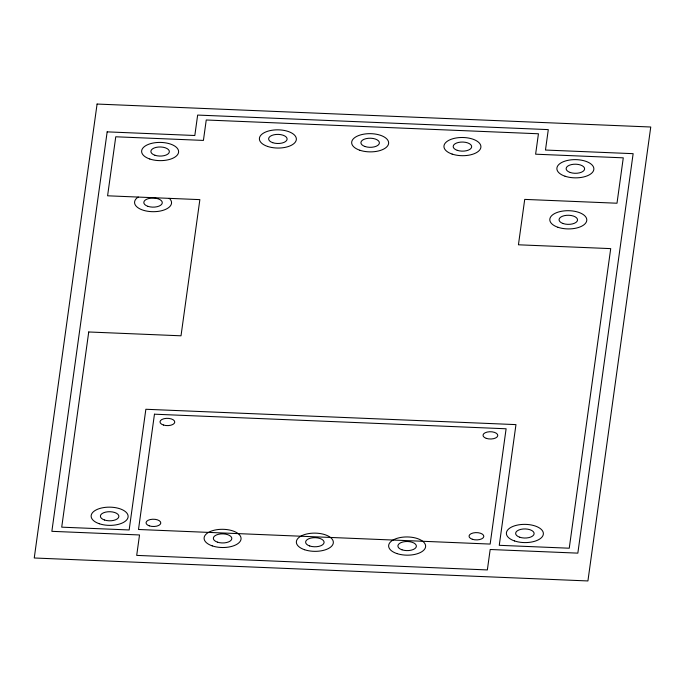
<?xml version="1.0" encoding="UTF-8"?>
<svg xmlns="http://www.w3.org/2000/svg" width="685" height="685" viewBox="0 0 685 685"><rect width="100%" height="100%" fill="white"/><g stroke="black" fill="none" stroke-linecap="round" stroke-linejoin="round"><path stroke-width="1.03" d="M138.276 197.066L137.694 197.391A18.495 9.111 0.6 0 0 151.796 211.665A18.495 9.111 0.6 0 0 169.666 198.71L169.178 198.35M97.082 104.051L34.25 557.992L587.918 580.948L650.75 127.008L97.082 104.051M107.16 131.862L51.863 531.329L139.526 534.959L136.7 555.389L487.352 569.929L490.177 549.498L577.84 553.137L633.137 153.671L545.474 150.041L548.3 129.611L197.648 115.071L194.823 135.502L107.16 131.862M88.733 331.977L61.718 527.167L129.157 529.967L145.862 409.27L515.968 424.614L499.262 545.311L569.244 548.214L610.712 248.621L518.434 244.793L524.719 199.395L616.997 203.222L623.281 157.833L535.619 154.194L538.444 133.772L206.245 119.995L203.419 140.416L115.756 136.786L107.588 195.799L199.866 199.626L181.011 335.804L88.733 331.977M154.459 414.194L138.498 529.488L490.152 544.07L506.112 428.776L154.459 414.194M452.109 154.074A18.495 9.111 0.6 0 0 480.879 147.361A18.495 9.111 0.6 0 0 454.283 138.353A18.495 9.111 0.6 0 0 452.109 154.074M457.263 150.332A9.248 4.555 0.6 0 0 471.657 146.975A9.248 4.555 0.6 0 0 458.359 142.471A9.248 4.555 0.6 0 0 457.263 150.332M359.83 150.246A18.495 9.111 0.6 0 0 388.6 143.533A18.495 9.111 0.6 0 0 362.005 134.525A18.495 9.111 0.6 0 0 359.83 150.246M364.985 146.504A9.248 4.555 0.6 0 0 379.379 143.148A9.248 4.555 0.6 0 0 366.081 138.644A9.248 4.555 0.6 0 0 364.985 146.504M267.552 146.419A18.495 9.111 0.6 0 0 296.322 139.706A18.495 9.111 0.6 0 0 269.727 130.698A18.495 9.111 0.6 0 0 267.552 146.419M272.716 142.685A9.248 4.555 0.6 0 0 287.101 139.32A9.248 4.555 0.6 0 0 273.803 134.817A9.248 4.555 0.6 0 0 272.716 142.685M396.812 553.54A18.495 9.111 0.6 0 0 425.582 546.827A18.495 9.111 0.6 0 0 398.987 537.811A18.495 9.111 0.6 0 0 396.812 553.54M401.975 549.798A9.248 4.555 0.6 0 0 416.36 546.442A9.248 4.555 0.6 0 0 403.063 541.938A9.248 4.555 0.6 0 0 401.975 549.798M304.534 549.712A18.495 9.111 0.6 0 0 333.304 542.999A18.495 9.111 0.6 0 0 306.717 533.983A18.495 9.111 0.6 0 0 304.534 549.712M309.697 545.971A9.248 4.555 0.6 0 0 324.082 542.614A9.248 4.555 0.6 0 0 310.784 538.11A9.248 4.555 0.6 0 0 309.697 545.971M212.256 545.885A18.495 9.111 0.6 0 0 241.034 539.172A18.495 9.111 0.6 0 0 214.439 530.164A18.495 9.111 0.6 0 0 212.256 545.885M217.419 542.143A9.248 4.555 0.6 0 0 231.804 538.787A9.248 4.555 0.6 0 0 218.506 534.283A9.248 4.555 0.6 0 0 217.419 542.143M149.801 159.006A18.495 9.111 0.6 0 0 178.571 152.284A18.495 9.111 0.6 0 0 151.984 143.276A18.495 9.111 0.6 0 0 149.801 159.006M154.964 155.264A9.248 4.555 0.6 0 0 169.349 151.907A9.248 4.555 0.6 0 0 156.052 147.403A9.248 4.555 0.6 0 0 154.964 155.264M565.056 176.225A18.495 9.111 0.6 0 0 593.827 169.503A18.495 9.111 0.6 0 0 567.231 160.495A18.495 9.111 0.6 0 0 565.056 176.225M570.211 172.483A9.248 4.555 0.6 0 0 584.596 169.126A9.248 4.555 0.6 0 0 571.299 164.623A9.248 4.555 0.6 0 0 570.211 172.483M99.316 523.742A18.495 9.111 0.6 0 0 128.086 517.021A18.495 9.111 0.6 0 0 101.491 508.013A18.495 9.111 0.6 0 0 99.316 523.742M514.563 540.962A18.495 9.111 0.6 0 0 543.333 534.24A18.495 9.111 0.6 0 0 516.738 525.232A18.495 9.111 0.6 0 0 514.563 540.962M557.984 227.292A18.495 9.111 0.6 0 0 586.754 220.57A18.495 9.111 0.6 0 0 560.159 211.562A18.495 9.111 0.6 0 0 557.984 227.292M563.138 223.55A9.248 4.555 0.6 0 0 577.524 220.193A9.248 4.555 0.6 0 0 564.226 215.689A9.248 4.555 0.6 0 0 563.138 223.55M519.718 537.22A9.248 4.555 0.6 0 0 534.112 533.863A9.248 4.555 0.6 0 0 520.814 529.359A9.248 4.555 0.6 0 0 519.718 537.22M104.471 520.001A9.248 4.555 0.6 0 0 118.856 516.644A9.248 4.555 0.6 0 0 105.558 512.14A9.248 4.555 0.6 0 0 104.471 520.001M147.891 206.331A9.248 4.555 0.6 0 0 162.276 202.974A9.248 4.555 0.6 0 0 148.979 198.47A9.248 4.555 0.6 0 0 147.891 206.331M163.441 425.025A7.398 3.648 0.6 0 0 174.769 422.166A7.398 3.648 0.6 0 0 163.92 418.723A7.398 3.648 0.6 0 0 163.441 425.025M486.264 438.357A7.398 3.648 0.6 0 0 497.772 435.677A7.398 3.648 0.6 0 0 487.138 432.072A7.398 3.648 0.6 0 0 486.264 438.357M149.287 525.849A7.398 3.648 0.6 0 0 160.795 523.169A7.398 3.648 0.6 0 0 150.161 519.564A7.398 3.648 0.6 0 0 149.287 525.849M472.299 539.249A7.398 3.648 0.6 0 0 483.807 536.56A7.398 3.648 0.6 0 0 473.172 532.956A7.398 3.648 0.6 0 0 472.299 539.249"/></g></svg>
